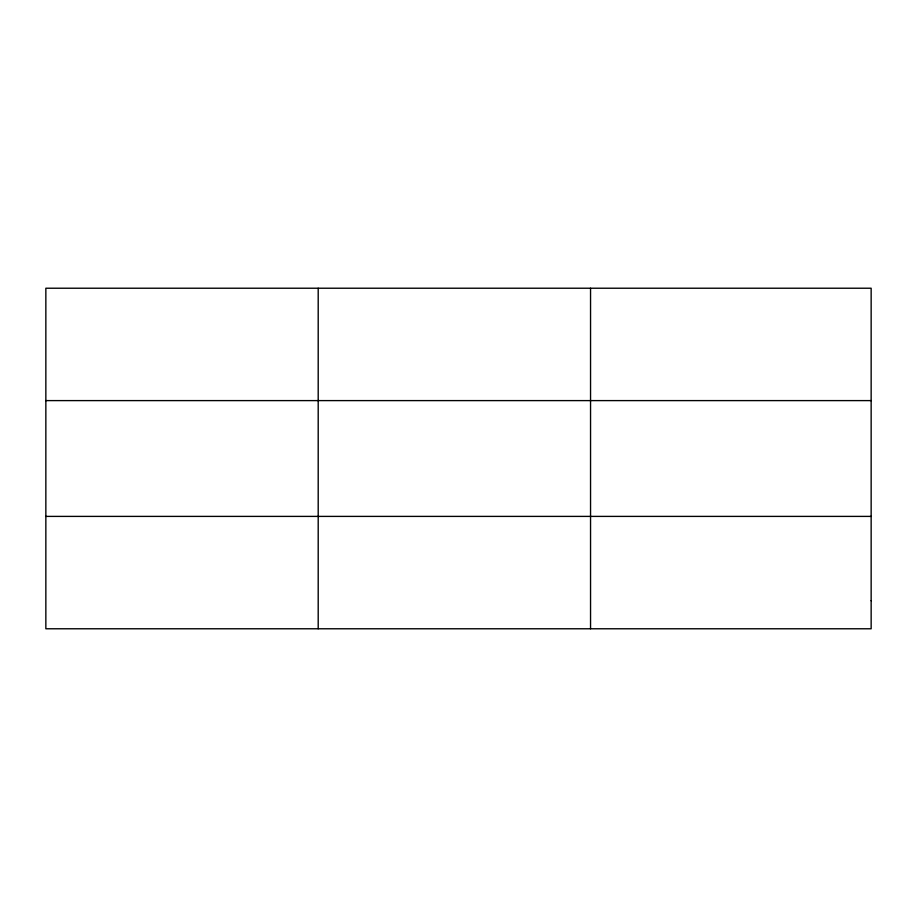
<?xml version="1.0" encoding="UTF-8"?>
<svg xmlns="http://www.w3.org/2000/svg" width="917" height="917" viewBox="0 0 917 917"><rect width="100%" height="100%" fill="white"/><g stroke="black" fill="none" stroke-linecap="round" stroke-linejoin="round"><path stroke-width="1.38" d="M318.199 628.775L318.199 288.225M590.548 628.775L590.548 288.225M45.85 400.603L871.15 400.603M45.85 516.397L871.15 516.397M871.15 600.681L871.15 628.775L45.85 628.775L45.85 288.225L871.15 288.225L871.15 600.681"/></g></svg>
